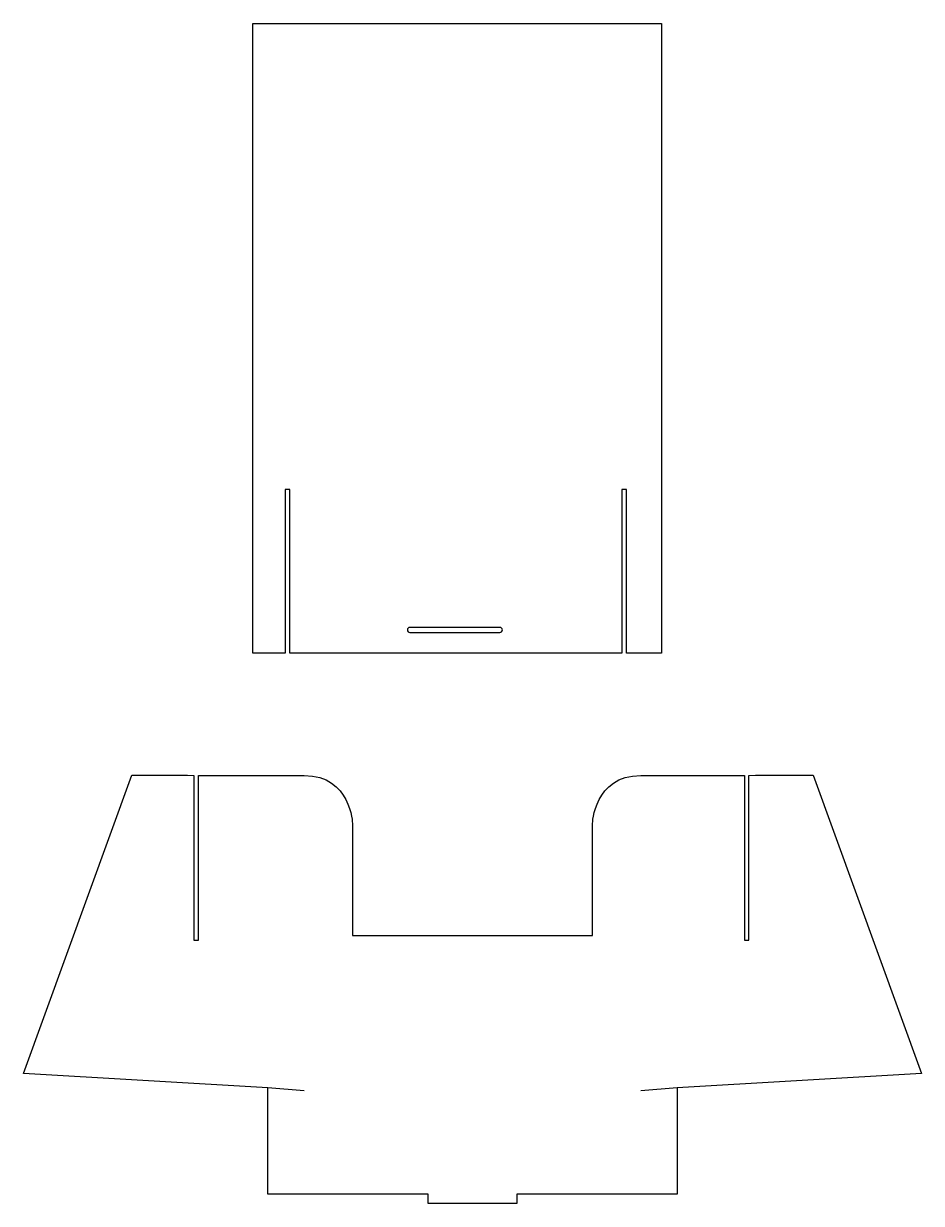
# Model space of a CAD drawing. Header units: centimetres. Extents: x -6.7 to 6.7, y -8.7 to 8.7.
import ezdxf

# ---------------------------------------------------------------- set-up
doc = ezdxf.new("R2010")
doc.units = ezdxf.units.CM
doc.header["$MEASUREMENT"] = 0
doc.layers.add('Camada 1', color=7, linetype='Continuous')

msp = doc.modelspace()

# ---------------------------------------------------------------- linework, layer by layer
at = {"layer": 'Camada 1', "lineweight": 25}
for points, knots in [([(-3.25754, 8.74885), (-3.25754, 8.74885), (-3.25754, -0.58737), (-3.25754, -0.58737), (-3.25754, -0.58737), (-3.25754, -0.58737), (-2.7792, -0.58737), (-2.7792, -0.58737), (-2.7792, -0.58737), (-2.7792, -0.58737), (-2.7792, 1.84015), (-2.7792, 1.84015), (-2.7792, 1.84015), (-2.7792, 1.84015), (-2.71093, 1.84015), (-2.71093, 1.84015), (-2.71093, 1.84015), (-2.71093, 1.84015), (-2.71093, -0.58737), (-2.71093, -0.58737), (-2.71093, -0.58737), (-2.71093, -0.58737), (2.2163, -0.58737), (2.2163, -0.58737), (2.2163, -0.58737), (2.2163, -0.58737), (2.2163, 1.84015), (2.2163, 1.84015), (2.2163, 1.84015), (2.2163, 1.84015), (2.28445, 1.84015), (2.28445, 1.84015), (2.28445, 1.84015), (2.28445, 1.84015), (2.28445, -0.58737), (2.28445, -0.58737), (2.28445, -0.58737), (2.28445, -0.58737), (2.80497, -0.58737), (2.80497, -0.58737), (2.80497, -0.58737), (2.80497, -0.58737), (2.80497, 8.74885), (2.80497, 8.74885), (2.80497, 8.74885), (2.80497, 8.74885), (-3.25754, 8.74885), (-3.25754, 8.74885)], [0, 0, 0, 0, 0.07692308, 0.07692308, 0.07692308, 0.07692308, 0.15384615, 0.15384615, 0.15384615, 0.15384615, 0.23076923, 0.23076923, 0.23076923, 0.23076923, 0.30769231, 0.30769231, 0.30769231, 0.30769231, 0.38461538, 0.38461538, 0.38461538, 0.38461538, 0.46153846, 0.46153846, 0.46153846, 0.46153846, 0.53846154, 0.53846154, 0.53846154, 0.53846154, 0.61538462, 0.61538462, 0.61538462, 0.61538462, 0.69230769, 0.69230769, 0.69230769, 0.69230769, 0.76923077, 0.76923077, 0.76923077, 0.76923077, 0.84615385, 0.84615385, 0.84615385, 0.84615385, 1, 1, 1, 1]), ([(0.40517, -0.28173), (0.40517, -0.28173), (-0.9286, -0.28173), (-0.9286, -0.28173), (-0.9286, -0.28173), (-0.9495, -0.28173), (-0.96641, -0.26477), (-0.96641, -0.24392), (-0.96641, -0.24392), (-0.96641, -0.22294), (-0.9495, -0.20587), (-0.9286, -0.20587), (-0.9286, -0.20587), (-0.9286, -0.20587), (0.40517, -0.20587), (0.40517, -0.20587), (0.40517, -0.20587), (0.4261, -0.20587), (0.44311, -0.22294), (0.44311, -0.24392), (0.44311, -0.24392), (0.44308, -0.26477), (0.4261, -0.28173), (0.40517, -0.28173)], [0, 0, 0, 0, 0.14285714, 0.14285714, 0.14285714, 0.14285714, 0.28571429, 0.28571429, 0.28571429, 0.28571429, 0.42857143, 0.42857143, 0.42857143, 0.42857143, 0.57142857, 0.57142857, 0.57142857, 0.57142857, 0.71428571, 0.71428571, 0.71428571, 0.71428571, 1, 1, 1, 1]), ([(5.05456, -2.39845), (5.05456, -2.39845), (4.6257, -2.39927), (4.10275, -2.40022), (4.10275, -2.40022), (4.10275, -2.40022), (4.10275, -4.84243), (4.10275, -4.84243), (4.10275, -4.84243), (4.10275, -4.84243), (4.03459, -4.84243), (4.03459, -4.84243), (4.03459, -4.84243), (4.03459, -4.84243), (4.03459, -2.40027), (4.03459, -2.40027), (4.03459, -2.40027), (3.48217, -2.40128), (2.84341, -2.4022), (2.49694, -2.4022), (2.49694, -2.4022), (1.80365, -2.4022), (1.78087, -3.11835), (1.78087, -3.11835), (1.78087, -3.11835), (1.78087, -3.11835), (1.78087, -4.77792), (1.78087, -4.77792), (1.78087, -4.77792), (1.78087, -4.77792), (0.21983, -4.77792), (0.21983, -4.77792), (0.21983, -4.77792), (0.21983, -4.77792), (-0.21972, -4.77792), (-0.21972, -4.77792), (-0.21972, -4.77792), (-0.21972, -4.77792), (-1.78077, -4.77792), (-1.78077, -4.77792), (-1.78077, -4.77792), (-1.78077, -4.77792), (-1.78077, -3.11835), (-1.78077, -3.11835), (-1.78077, -3.11835), (-1.78077, -3.11835), (-1.80355, -2.4022), (-2.49697, -2.4022), (-2.49697, -2.4022), (-2.85014, -2.4022), (-3.50736, -2.40119), (-4.06711, -2.40022), (-4.06711, -2.40022), (-4.06711, -2.40022), (-4.06711, -4.84243), (-4.06711, -4.84243), (-4.06711, -4.84243), (-4.06711, -4.84243), (-4.13535, -4.84243), (-4.13535, -4.84243), (-4.13535, -4.84243), (-4.13535, -4.84243), (-4.13535, -2.40017), (-4.13535, -2.40017), (-4.13535, -2.40017), (-4.64332, -2.3993), (-5.05454, -2.39848), (-5.05454, -2.39848), (-5.05454, -2.39848), (-5.05454, -2.39848), (-6.66111, -6.82408), (-6.66111, -6.82408), (-6.66111, -6.82408), (-6.66111, -6.82408), (-3.03881, -7.03625), (-3.03881, -7.03625), (-3.03881, -7.03625), (-3.03881, -7.03625), (-3.03881, -8.61248), (-3.03881, -8.61248), (-3.03881, -8.61248), (-3.03881, -8.61248), (-0.6593, -8.61248), (-0.6593, -8.61248), (-0.6593, -8.61248), (-0.6593, -8.61248), (-0.6593, -8.74885), (-0.6593, -8.74885), (-0.6593, -8.74885), (-0.6593, -8.74885), (0.65935, -8.74884), (0.65935, -8.74884), (0.65935, -8.74884), (0.65935, -8.74884), (0.65935, -8.61247), (0.65935, -8.61247), (0.65935, -8.61247), (0.65935, -8.61247), (3.03886, -8.61248), (3.03886, -8.61248), (3.03886, -8.61248), (3.03886, -8.61248), (3.03886, -7.03625), (3.03886, -7.03625), (3.03886, -7.03625), (3.03886, -7.03625), (6.66111, -6.82408), (6.66111, -6.82408), (6.66111, -6.82408), (6.66111, -6.82408), (5.05456, -2.39845), (5.05456, -2.39845)], [0, 0, 0, 0, 0.03448276, 0.03448276, 0.03448276, 0.03448276, 0.06896552, 0.06896552, 0.06896552, 0.06896552, 0.10344828, 0.10344828, 0.10344828, 0.10344828, 0.13793103, 0.13793103, 0.13793103, 0.13793103, 0.17241379, 0.17241379, 0.17241379, 0.17241379, 0.20689655, 0.20689655, 0.20689655, 0.20689655, 0.24137931, 0.24137931, 0.24137931, 0.24137931, 0.27586207, 0.27586207, 0.27586207, 0.27586207, 0.31034483, 0.31034483, 0.31034483, 0.31034483, 0.34482759, 0.34482759, 0.34482759, 0.34482759, 0.37931034, 0.37931034, 0.37931034, 0.37931034, 0.4137931, 0.4137931, 0.4137931, 0.4137931, 0.44827586, 0.44827586, 0.44827586, 0.44827586, 0.48275862, 0.48275862, 0.48275862, 0.48275862, 0.51724138, 0.51724138, 0.51724138, 0.51724138, 0.55172414, 0.55172414, 0.55172414, 0.55172414, 0.5862069, 0.5862069, 0.5862069, 0.5862069, 0.62068966, 0.62068966, 0.62068966, 0.62068966, 0.65517241, 0.65517241, 0.65517241, 0.65517241, 0.68965517, 0.68965517, 0.68965517, 0.68965517, 0.72413793, 0.72413793, 0.72413793, 0.72413793, 0.75862069, 0.75862069, 0.75862069, 0.75862069, 0.79310345, 0.79310345, 0.79310345, 0.79310345, 0.82758621, 0.82758621, 0.82758621, 0.82758621, 0.86206897, 0.86206897, 0.86206897, 0.86206897, 0.89655172, 0.89655172, 0.89655172, 0.89655172, 0.93103448, 0.93103448, 0.93103448, 0.93103448, 1, 1, 1, 1])]:
    msp.add_open_spline(points, degree=3, knots=knots, dxfattribs=at)
for points in [[(-2.49699, -7.08165), (-2.49699, -7.08165), (-3.03881, -7.03625), (-3.03881, -7.03625)], [(3.03886, -7.03625), (3.03886, -7.03625), (2.49694, -7.08165), (2.49694, -7.08165)]]:
    msp.add_open_spline(points, degree=3, dxfattribs=at)

doc.saveas('drawing.dxf')
